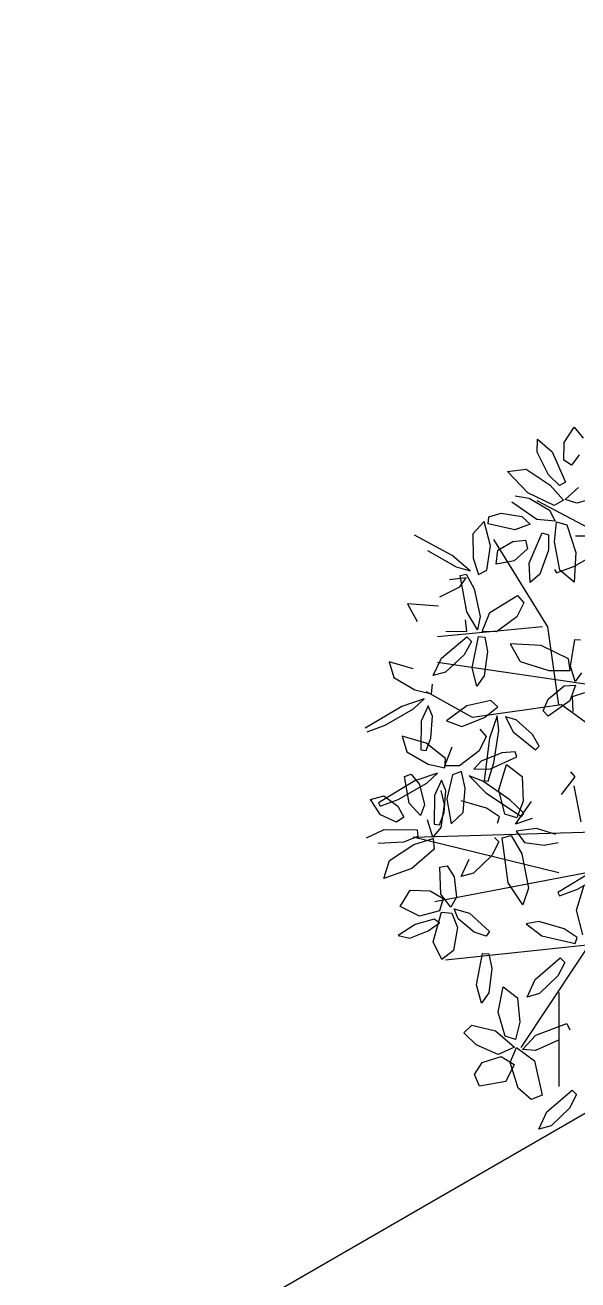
# Model space of a CAD drawing. Extents: x 8365 to 8547, y -347 to -272.
# Drawn here: x 8513.427 to 8514.383, y -326.762 to -324.592 of the extents above; entities that cross this region are included whole.
import ezdxf

# ---------------------------------------------------------------- set-up
doc = ezdxf.new("R2010")
doc.units = 0
doc.layers.get('0').update_dxf_attribs({"linetype": 'CONTINUOUS'})
doc.layers.add('1', color=7, linetype='CONTINUOUS')

msp = doc.modelspace()

# ---------------------------------------------------------------- linework, layer by layer
at = {"color": 60}
for p, q in [((8514.359, -325.3139), (8514.3763, -325.2873)), ((8514.3763, -325.2873), (8514.3916, -325.3062)), ((8514.3121, -325.3303), (8514.3129, -325.308)), ((8514.3129, -325.308), (8514.3384, -325.3299)), ((8514.3317, -325.3696), (8514.3121, -325.3303)), ((8514.3384, -325.3299), (8514.361, -325.3825)), ((8514.3583, -325.3445), (8514.359, -325.3139)), ((8514.3716, -325.3528), (8514.3583, -325.3445)), ((8514.3847, -325.3353), (8514.3716, -325.3528)), ((8514.2607, -325.3639), (8514.293, -325.3598)), ((8514.2961, -325.4011), (8514.2607, -325.3639)), ((8514.293, -325.3598), (8514.3349, -325.3873)), ((8514.3508, -325.3881), (8514.3317, -325.3696)), ((8514.3349, -325.3873), (8514.3578, -325.4137)), ((8514.361, -325.3825), (8514.3508, -325.3881)), ((8514.3604, -325.4125), (8514.3839, -325.3917)), ((8514.3119, -325.4469), (8514.2685, -325.417)), ((8514.2742, -325.4062), (8514.2987, -325.4099)), ((8514.3419, -325.4227), (8514.2961, -325.4011)), ((8514.2987, -325.4099), (8514.3334, -325.4306)), ((8514.3578, -325.4137), (8514.3419, -325.4227)), ((8514.3809, -325.4185), (8514.3604, -325.4125)), ((8514.4198, -325.4076), (8514.3809, -325.4185)), ((8514.2275, -325.4544), (8514.2286, -325.4423)), ((8514.2286, -325.4423), (8514.2502, -325.436)), ((8514.2502, -325.436), (8514.286, -325.4415)), ((8514.286, -325.4415), (8514.3004, -325.4551)), ((8514.3334, -325.4306), (8514.3432, -325.4497)), ((8514.2204, -325.4505), (8514.2013, -325.4716)), ((8514.2315, -325.4925), (8514.2204, -325.4505)), ((8514.2735, -325.4648), (8514.2275, -325.4544)), ((8514.3004, -325.4551), (8514.2735, -325.4648)), ((8514.3432, -325.4497), (8514.3119, -325.4469)), ((8514.3425, -325.4855), (8514.3458, -325.4507)), ((8514.3458, -325.4507), (8514.3633, -325.4561)), ((8514.3633, -325.4561), (8514.3791, -325.5041)), ((8514.1652, -325.509), (8514.1003, -325.4743)), ((8514.2013, -325.4716), (8514.2018, -325.5137)), ((8514.2445, -325.5001), (8514.2704, -325.4851)), ((8514.2704, -325.4851), (8514.2922, -325.4825)), ((8514.2922, -325.4825), (8514.2953, -325.4979)), ((8514.2984, -325.5225), (8514.321, -325.4699)), ((8514.321, -325.4699), (8514.332, -325.4733)), ((8514.332, -325.4733), (8514.3318, -325.5)), ((8514.3513, -325.5348), (8514.3425, -325.4855)), ((8514.4036, -325.476), (8514.3786, -325.4758)), ((8514.1228, -325.5007), (8514.1721, -325.5287)), ((8514.2255, -325.5347), (8514.2315, -325.4925)), ((8514.2413, -325.5243), (8514.2445, -325.5001)), ((8514.2953, -325.4979), (8514.2726, -325.5185)), ((8514.3318, -325.5), (8514.3168, -325.5413)), ((8514.3791, -325.5041), (8514.3765, -325.5555)), ((8514.3766, -325.5275), (8514.4258, -325.4994)), ((8514.1967, -325.5355), (8514.1652, -325.509)), ((8514.1721, -325.5287), (8514.1967, -325.5355)), ((8514.2018, -325.5137), (8514.2107, -325.542)), ((8514.2726, -325.5185), (8514.2413, -325.5243)), ((8514.3, -325.556), (8514.2984, -325.5225)), ((8514.3456, -325.5392), (8514.3766, -325.5275)), ((8514.1896, -325.548), (8514.1608, -325.5511)), ((8514.1783, -325.5632), (8514.1896, -325.548)), ((8514.1793, -325.5438), (8514.1894, -325.5412)), ((8514.1904, -325.6064), (8514.1793, -325.5438)), ((8514.1894, -325.5412), (8514.2033, -325.5668)), ((8514.2107, -325.542), (8514.2255, -325.5347)), ((8514.3168, -325.5413), (8514.3, -325.556)), ((8514.3424, -325.5333), (8514.3456, -325.5392)), ((8514.3765, -325.5555), (8514.3513, -325.5348)), ((8514.1442, -325.5806), (8514.1783, -325.5632)), ((8514.2033, -325.5668), (8514.2139, -325.6145)), ((8514.1415, -325.5965), (8514.0881, -325.5927)), ((8514.0881, -325.5927), (8514.105, -325.6235)), ((8514.2303, -325.608), (8514.2784, -325.5781)), ((8514.289, -325.5908), (8514.277, -325.6154)), ((8514.2784, -325.5781), (8514.289, -325.5908)), ((8514.2092, -325.6377), (8514.1904, -325.6064)), ((8514.2139, -325.6145), (8514.2092, -325.6377)), ((8514.2172, -325.6406), (8514.2303, -325.608)), ((8514.277, -325.6154), (8514.2422, -325.6411)), ((8514.1908, -325.6407), (8514.1883, -325.6205)), ((8514.1468, -325.6867), (8514.1907, -325.6499)), ((8514.1543, -325.6398), (8514.1908, -325.6407)), ((8514.1985, -325.6576), (8514.1859, -325.681)), ((8514.1907, -325.6499), (8514.1985, -325.6576)), ((8514.1999, -325.7035), (8514.2106, -325.6492)), ((8514.2106, -325.6492), (8514.2215, -325.6502)), ((8514.2422, -325.6411), (8514.2172, -325.6406)), ((8514.2215, -325.6502), (8514.2265, -325.6754)), ((8514.3698, -325.7006), (8514.3775, -325.6542)), ((8514.3775, -325.6542), (8514.3872, -325.6548)), ((8514.1859, -325.681), (8514.1538, -325.7109)), ((8514.2265, -325.6754), (8514.2206, -325.7175)), ((8514.3192, -325.6647), (8514.2657, -325.6617)), ((8514.2657, -325.6617), (8514.283, -325.6922)), ((8514.3663, -325.6881), (8514.3192, -325.6647)), ((8514.0981, -325.7049), (8514.0563, -325.6928)), ((8514.0563, -325.6928), (8514.0646, -325.72)), ((8514.1326, -325.7168), (8514.1468, -325.6867)), ((8514.283, -325.6922), (8514.3326, -325.7079)), ((8514.3691, -325.7083), (8514.3663, -325.6881)), ((8514.378, -325.7271), (8514.3698, -325.7006)), ((8514.0646, -325.72), (8514.101, -325.7413)), ((8514.1538, -325.7109), (8514.1326, -325.7168)), ((8514.2079, -325.7349), (8514.1999, -325.7035)), ((8514.2206, -325.7175), (8514.2079, -325.7349)), ((8514.3326, -325.7079), (8514.3691, -325.7083)), ((8514.3887, -325.712), (8514.378, -325.7271)), ((8514.101, -325.7413), (8514.1298, -325.7482)), ((8514.1298, -325.7482), (8514.1312, -325.7317)), ((8514.3315, -325.7575), (8514.3587, -325.7347)), ((8514.3587, -325.7347), (8514.3787, -325.7334)), ((8514.3787, -325.7334), (8514.369, -325.7602)), ((8514.117, -325.7569), (8514.0781, -325.7703)), ((8514.0985, -325.7745), (8514.117, -325.7569)), ((8514.2321, -325.7596), (8514.1906, -325.7692)), ((8514.2442, -325.7708), (8514.2321, -325.7596)), ((8514.3225, -325.7778), (8514.3315, -325.7575)), ((8514.369, -325.7602), (8514.3313, -325.7872)), ((8514.3731, -325.7528), (8514.3948, -325.7461)), ((8514.3744, -325.779), (8514.3731, -325.7528)), ((8514.0781, -325.7703), (8514.0149, -325.808)), ((8514.0492, -325.8023), (8514.0985, -325.7745)), ((8514.1241, -325.7693), (8514.1119, -325.7956)), ((8514.1314, -325.7869), (8514.1241, -325.7693)), ((8514.1287, -325.8251), (8514.1314, -325.7869)), ((8514.1906, -325.7692), (8514.1554, -325.7948)), ((8514.182, -325.805), (8514.2211, -325.7893)), ((8514.2211, -325.7893), (8514.2442, -325.7708)), ((8514.2433, -325.7862), (8514.2299, -325.8252)), ((8514.2458, -325.8116), (8514.2433, -325.7862)), ((8514.2758, -325.7933), (8514.2574, -325.7883)), ((8514.2574, -325.7883), (8514.2707, -325.814)), ((8514.3313, -325.7872), (8514.3225, -325.7778)), ((8514.0181, -325.8139), (8514.0492, -325.8023)), ((8514.1119, -325.7956), (8514.111, -325.8454)), ((8514.1554, -325.7948), (8514.182, -325.805)), ((8514.213, -325.8094), (8514.2238, -325.8219)), ((8514.3043, -325.8189), (8514.2758, -325.7933)), ((8514.1205, -325.8334), (8514.0787, -325.8216)), ((8514.0787, -325.8216), (8514.0871, -325.8487)), ((8514.1201, -325.8465), (8514.1287, -325.8251)), ((8514.2238, -325.8219), (8514.2121, -325.8467)), ((8514.2299, -325.8252), (8514.2209, -325.8982)), ((8514.2375, -325.8677), (8514.2458, -325.8116)), ((8514.2707, -325.814), (8514.3095, -325.8454)), ((8514.3159, -325.8388), (8514.3043, -325.8189)), ((8514.0871, -325.8487), (8514.1236, -325.8698)), ((8514.111, -325.8454), (8514.1201, -325.8465)), ((8514.1537, -325.8601), (8514.1205, -325.8334)), ((8514.1527, -325.8727), (8514.1653, -325.8399)), ((8514.2121, -325.8467), (8514.1777, -325.8728)), ((8514.2511, -325.8503), (8514.2155, -325.8645)), ((8514.274, -325.8487), (8514.2511, -325.8503)), ((8514.2771, -325.8574), (8514.274, -325.8487)), ((8514.3095, -325.8454), (8514.3159, -325.8388)), ((8514.1236, -325.8698), (8514.1524, -325.8765)), ((8514.1524, -325.8765), (8514.1537, -325.8601)), ((8514.1777, -325.8728), (8514.1527, -325.8727)), ((8514.2155, -325.8645), (8514.2029, -325.8787)), ((8514.2276, -325.8993), (8514.2375, -325.8677)), ((8514.2318, -325.8782), (8514.2771, -325.8574)), ((8514.246, -325.9141), (8514.2593, -325.8708)), ((8514.2593, -325.8708), (8514.2866, -325.8911)), ((8514.0829, -325.8911), (8514.0946, -325.8875)), ((8514.0911, -325.9376), (8514.0829, -325.8911)), ((8514.0946, -325.8875), (8514.1087, -325.905)), ((8514.1397, -325.8854), (8514.1008, -325.8989)), ((8514.1213, -325.903), (8514.1397, -325.8854)), ((8514.1468, -325.8977), (8514.1348, -325.9241)), ((8514.1542, -325.9152), (8514.1468, -325.8977)), ((8514.1659, -325.8886), (8514.1561, -325.9301)), ((8514.1813, -325.8827), (8514.1659, -325.8886)), ((8514.1877, -325.9117), (8514.1813, -325.8827)), ((8514.2186, -325.8994), (8514.1947, -325.8904)), ((8514.1947, -325.8904), (8514.2237, -325.9197)), ((8514.2029, -325.8787), (8514.2318, -325.8782)), ((8514.2866, -325.8911), (8514.2881, -325.9338)), ((8514.3773, -325.8917), (8514.354, -325.9225)), ((8514.3696, -325.883), (8514.3773, -325.8917)), ((8514.1008, -325.8989), (8514.0379, -325.937)), ((8514.0721, -325.9311), (8514.1213, -325.903)), ((8514.1087, -325.905), (8514.1175, -325.94)), ((8514.1455, -325.9155), (8514.1516, -325.9396)), ((8514.1517, -325.9535), (8514.1542, -325.9152)), ((8514.1843, -325.9537), (8514.1877, -325.9117)), ((8514.2651, -325.9318), (8514.2186, -325.8994)), ((8514.2209, -325.8982), (8514.2276, -325.8993)), ((8514.2565, -325.9565), (8514.246, -325.9141)), ((8514.3881, -325.9698), (8514.3762, -325.9074)), ((8514.0239, -325.9309), (8514.0474, -325.9245)), ((8514.0413, -325.9575), (8514.0239, -325.9309)), ((8514.0379, -325.937), (8514.0411, -325.9428)), ((8514.0411, -325.9428), (8514.0721, -325.9311)), ((8514.0474, -325.9245), (8514.0712, -325.9426)), ((8514.1105, -325.9586), (8514.0911, -325.9376)), ((8514.1175, -325.94), (8514.1105, -325.9586)), ((8514.1348, -325.9241), (8514.1341, -325.9739)), ((8514.1516, -325.9396), (8514.1459, -325.9796)), ((8514.1561, -325.9301), (8514.1634, -325.973)), ((8514.2244, -325.9459), (8514.1809, -325.9333)), ((8514.2237, -325.9197), (8514.2851, -325.9602)), ((8514.2891, -325.9547), (8514.2651, -325.9318)), ((8514.2747, -325.9739), (8514.3022, -325.9343)), ((8514.2881, -325.9338), (8514.2772, -325.963)), ((8514.069, -325.9705), (8514.0413, -325.9575)), ((8514.082, -325.9616), (8514.069, -325.9705)), ((8514.0712, -325.9426), (8514.082, -325.9616)), ((8514.1432, -325.9749), (8514.1517, -325.9535)), ((8514.1634, -325.973), (8514.1843, -325.9537)), ((8514.247, -325.9612), (8514.2244, -325.9459)), ((8514.2435, -325.9717), (8514.247, -325.9612)), ((8514.2772, -325.963), (8514.2565, -325.9565)), ((8514.2851, -325.9602), (8514.2891, -325.9547)), ((8514.0173, -325.9973), (8514.0476, -325.9828)), ((8514.0476, -325.9828), (8514.1049, -325.9833)), ((8514.1049, -325.9833), (8514.1059, -325.9948)), ((8514.1321, -325.996), (8514.1226, -325.966)), ((8514.1459, -325.9796), (8514.1321, -325.996)), ((8514.1341, -325.9739), (8514.1432, -325.9749)), ((8514.3036, -325.9639), (8514.2747, -325.9739)), ((8514.3113, -325.981), (8514.2761, -325.9859)), ((8514.3444, -325.9914), (8514.3113, -325.981)), ((8514.0813, -326.005), (8514.0374, -326.0071)), ((8514.1059, -325.9948), (8514.0813, -326.005)), ((8514.0988, -326.0091), (8514.1322, -325.9987)), ((8514.1322, -325.9987), (8514.134, -326.017)), ((8514.2462, -326.0043), (8514.2339, -326.0278)), ((8514.2383, -325.9967), (8514.2462, -326.0043)), ((8514.252, -325.9971), (8514.2675, -325.9935)), ((8514.2622, -326.0749), (8514.252, -325.9971)), ((8514.2675, -325.9935), (8514.2859, -326.025)), ((8514.2761, -325.9859), (8514.2905, -326.0055)), ((8514.2905, -326.0055), (8514.3244, -326.0102)), ((8514.3244, -326.0102), (8514.3483, -326.0056)), ((8514.0568, -326.0364), (8514.0988, -326.0091)), ((8514.134, -326.017), (8514.0958, -326.0502)), ((8514.2339, -326.0278), (8514.2022, -326.0582)), ((8514.2859, -326.025), (8514.2971, -326.0842)), ((8514.0474, -326.0676), (8514.0568, -326.0364)), ((8514.1438, -326.0482), (8514.1564, -326.0459)), ((8514.1458, -326.0945), (8514.1438, -326.0482)), ((8514.1564, -326.0459), (8514.1686, -326.0645)), ((8514.1811, -326.0644), (8514.1949, -326.0341)), ((8514.0958, -326.0502), (8514.0474, -326.0676)), ((8514.1686, -326.0645), (8514.1728, -326.0998)), ((8514.2022, -326.0582), (8514.1811, -326.0644)), ((8514.4109, -326.0537), (8514.3479, -326.0918)), ((8514.3821, -326.0859), (8514.4314, -326.0578)), ((8514.0752, -326.1159), (8514.0929, -326.0879)), ((8514.0929, -326.0879), (8514.1271, -326.0887)), ((8514.1271, -326.0887), (8514.1497, -326.102)), ((8514.2876, -326.1133), (8514.2622, -326.0749)), ((8514.2971, -326.0842), (8514.2876, -326.1133)), ((8514.3479, -326.0918), (8514.3511, -326.0977)), ((8514.3511, -326.0977), (8514.3821, -326.0859)), ((8514.3805, -326.1226), (8514.3937, -326.0793)), ((8514.1497, -326.102), (8514.1435, -326.1238)), ((8514.1629, -326.1172), (8514.1458, -326.0945)), ((8514.1728, -326.0998), (8514.1629, -326.1172)), ((8514.109, -326.1325), (8514.0752, -326.1159)), ((8514.1435, -326.1238), (8514.109, -326.1325)), ((8514.1322, -326.1769), (8514.1468, -326.1257)), ((8514.1468, -326.1257), (8514.165, -326.1277)), ((8514.165, -326.1277), (8514.1748, -326.1522)), ((8514.1754, -326.1373), (8514.1686, -326.1201)), ((8514.1686, -326.1201), (8514.1952, -326.1277)), ((8514.1952, -326.1277), (8514.2299, -326.1595)), ((8514.391, -326.165), (8514.3805, -326.1226)), ((8514.1013, -326.1471), (8514.0721, -326.1661)), ((8514.0923, -326.1708), (8514.124, -326.1579)), ((8514.1344, -326.1379), (8514.1013, -326.1471)), ((8514.124, -326.1579), (8514.1432, -326.1442)), ((8514.1432, -326.1442), (8514.1344, -326.1379)), ((8514.1748, -326.1522), (8514.1675, -326.1921)), ((8514.2034, -326.1602), (8514.1754, -326.1373)), ((8514.3154, -326.1418), (8514.2932, -326.146)), ((8514.2932, -326.146), (8514.3206, -326.1667)), ((8514.3589, -326.1544), (8514.3154, -326.1418)), ((8514.3815, -326.1697), (8514.3589, -326.1544)), ((8514.0721, -326.1661), (8514.0923, -326.1708)), ((8514.1474, -326.2076), (8514.1322, -326.1769)), ((8514.2241, -326.1674), (8514.2034, -326.1602)), ((8514.2299, -326.1595), (8514.2241, -326.1674)), ((8514.3206, -326.1667), (8514.378, -326.1801)), ((8514.378, -326.1801), (8514.3815, -326.1697)), ((8514.1675, -326.1921), (8514.1474, -326.2076)), ((8514.2076, -326.2517), (8514.2175, -326.1972)), ((8514.2175, -326.1972), (8514.2285, -326.1981)), ((8514.2285, -326.1981), (8514.2339, -326.2232)), ((8514.2339, -326.2232), (8514.2286, -326.2654)), ((8514.3089, -326.2423), (8514.3522, -326.205)), ((8514.3601, -326.2126), (8514.3479, -326.2361)), ((8514.3522, -326.205), (8514.3601, -326.2126)), ((8514.295, -326.2727), (8514.3089, -326.2423)), ((8514.3479, -326.2361), (8514.3161, -326.2665))]:
    msp.add_line(p, q, dxfattribs=at)
at = {"color": 44}
for p, q in [((8514.5126, -325.521), (8514.3122, -325.4147)), ((8514.3308, -325.6328), (8514.2376, -325.4818)), ((8514.3215, -325.6328), (8514.1398, -325.6496)), ((8514.3495, -325.7671), (8514.3308, -325.6328)), ((8514.6384, -325.7671), (8514.1398, -325.6943)), ((8514.2003, -325.7894), (8514.1211, -325.7447)), ((8514.3541, -325.7671), (8514.2003, -325.7894)), ((8514.6245, -325.965), (8514.3541, -325.7671)), ((8514.0978, -325.9964), (8514.597, -325.981)), ((8514.3495, -326.0579), (8514.0978, -325.9964)), ((8514.4846, -326.0411), (8514.1351, -326.1082)), ((8514.495, -326.0412), (8514.2842, -326.3599)), ((8514.4147, -326.1809), (8514.1537, -326.2089)), ((8514.3495, -326.2649), (8514.3495, -326.427))]:
    msp.add_line(p, q, dxfattribs=at)
at = {"color": 62}
for p, q in [((8514.2161, -326.2829), (8514.2076, -326.2517)), ((8514.2286, -326.2654), (8514.2161, -326.2829)), ((8514.245, -326.2985), (8514.2535, -326.2548)), ((8514.2535, -326.2548), (8514.2784, -326.2737)), ((8514.3161, -326.2665), (8514.295, -326.2727)), ((8514.2784, -326.2737), (8514.2825, -326.3162)), ((8514.2567, -326.3404), (8514.245, -326.2985)), ((8514.1856, -326.3347), (8514.1992, -326.3213)), ((8514.1992, -326.3213), (8514.2402, -326.3311)), ((8514.2402, -326.3311), (8514.2731, -326.3595)), ((8514.2825, -326.3162), (8514.275, -326.3458)), ((8514.3099, -326.3387), (8514.3635, -326.3186)), ((8514.3635, -326.3186), (8514.3687, -326.329)), ((8514.207, -326.3554), (8514.1856, -326.3347)), ((8514.275, -326.3458), (8514.2567, -326.3404)), ((8514.2868, -326.3631), (8514.3099, -326.3387)), ((8514.3493, -326.3473), (8514.3091, -326.365)), ((8514.245, -326.3722), (8514.207, -326.3554)), ((8514.217, -326.3856), (8514.2503, -326.3752)), ((8514.2731, -326.3595), (8514.245, -326.3722)), ((8514.2503, -326.3752), (8514.2726, -326.389)), ((8514.2654, -326.3859), (8514.2766, -326.3598)), ((8514.2766, -326.3598), (8514.3077, -326.3829)), ((8514.3091, -326.365), (8514.2868, -326.3631)), ((8514.2042, -326.4067), (8514.217, -326.3856)), ((8514.2726, -326.389), (8514.2581, -326.4184)), ((8514.2795, -326.4299), (8514.2654, -326.3859)), ((8514.3077, -326.3829), (8514.3207, -326.442)), ((8514.2126, -326.4264), (8514.2042, -326.4067)), ((8514.2581, -326.4184), (8514.2126, -326.4264)), ((8514.302, -326.4495), (8514.2795, -326.4299)), ((8514.3292, -326.4709), (8514.3725, -326.4335)), ((8514.3725, -326.4335), (8514.3804, -326.4411)), ((8514.3207, -326.442), (8514.302, -326.4495)), ((8514.3804, -326.4411), (8514.3681, -326.4646)), ((8514.3153, -326.5012), (8514.3292, -326.4709)), ((8514.3681, -326.4646), (8514.3364, -326.4951)), ((8514.3364, -326.4951), (8514.3153, -326.5012))]:
    msp.add_line(p, q, dxfattribs=at)
at = {"layer": '1', "color": 1, "linetype": 'CONTINUOUS'}
msp.add_line((8519.7991, -323.3537), (8507.4193, -330.5012), dxfattribs=at)

doc.saveas('drawing.dxf')
